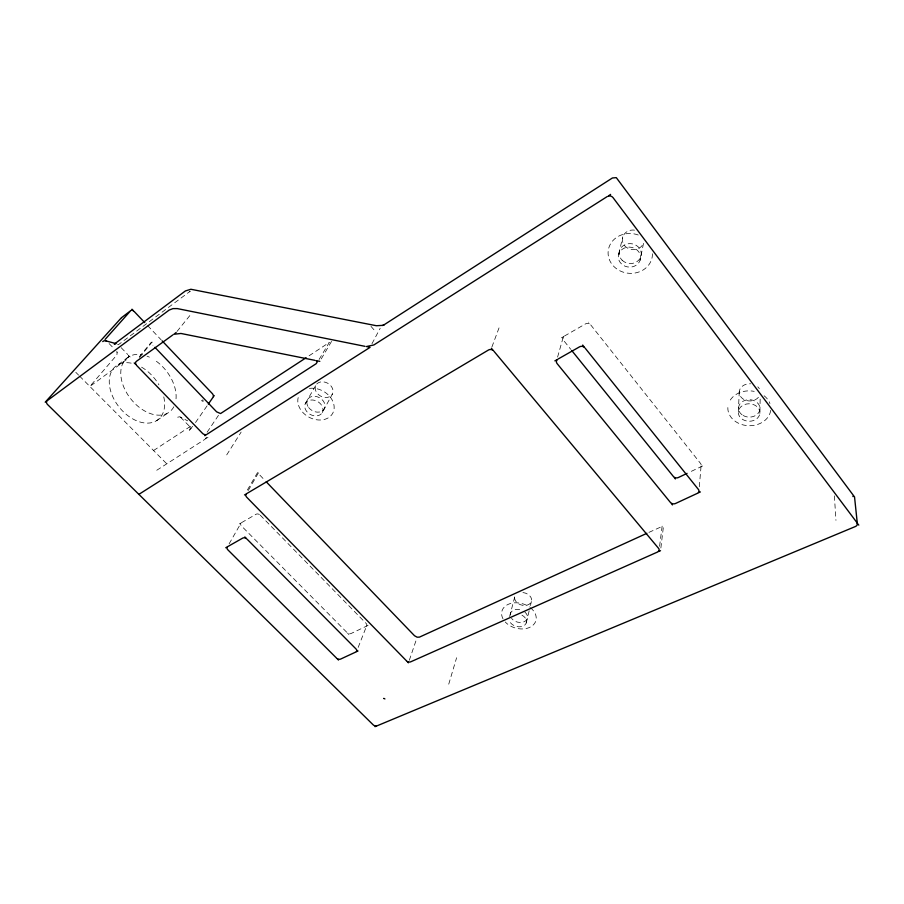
<?xml version="1.0" encoding="UTF-8"?>
<svg xmlns="http://www.w3.org/2000/svg" width="904" height="904" viewBox="0 0 904 904"><rect width="100%" height="100%" fill="white"/><g stroke="black" fill="none" stroke-linecap="round" stroke-linejoin="round"><path stroke-width="0.68" stroke-dasharray="4.52 3.39" d="M759.88 413.365A10.803 8.735 1.6 0 0 744.534 404.563A10.803 8.735 1.6 0 0 742.952 419.637A10.803 8.735 1.6 0 0 759.88 413.365L760.196 397.172M738.353 411.761L739.269 391.658M699.312 486.759L701.165 464.927M660.869 547.96L663.66 524.625M659.581 546.332L662.225 525.506L661.4 526.749L648.111 532.761M640.1 260.262A11.164 9.989 7.1 0 0 626.901 247.3A11.164 9.989 7.1 0 0 621.297 263.742A11.164 9.989 7.1 0 0 640.1 260.262L643.603 242.905A10.882 9.82 6.1 0 1 630.359 249.255A10.882 9.82 6.1 0 1 622.63 237.345A10.882 9.82 6.1 0 1 635.388 230.249M618.731 254.047L622.766 236.859M526.252 622.935L529.19 610.742M530.445 605.51L531.394 601.578M509.63 616.584L514.828 596.437M557.587 357.091L562.966 338.085M448.734 684.17L456.61 657.739M409.309 660.27L416.721 638.518M206.496 437.22L205.038 439.242L156.234 470.6M491.923 346.955L499.709 326.073M358.176 647.4L366.73 625.658M371.962 343.769L380.2 328.231M322.253 412.574A9.582 7.424 28.6 0 0 312.773 400.009A9.582 7.424 28.6 0 0 306.535 411.252A9.582 7.424 28.6 0 0 322.253 412.574L332.333 394.189A9.379 7.356 28.8 0 0 323.123 381.816A9.379 7.356 28.8 0 0 316.942 392.957A9.379 7.356 28.8 0 0 332.333 394.189M229.13 543.846L240.713 523.563M305.416 403.376L315.903 385.183M247.323 490.07L257.956 471.888M248.295 490.443L258.634 472.521L258.951 474.171L264.262 479.753M321.248 358.911L331.926 340.763M319.089 359.453L329.316 342.424L307.292 356.967M226.712 454.893L241.142 432.067M207.118 432.225L218.858 414.778M189.772 429.829L194.688 423.716M195.49 422.563L207.513 405.241M177.026 331.44L191.659 313.338M139.352 356.707L151.341 342.187M139.453 357.555L152.143 341.983L151.793 343.373L152.957 345.283M117.622 344.187L118.322 344.752L189.942 291.416M202.236 400.212L201.671 400.675A1.469 1.096 32.8 0 0 203.321 401.206M118.266 364.594L129.656 356.244M156.584 420.688L168.212 412.812M368.064 625.41L351.012 633.546A2.972 2.034 22.1 0 1 347.543 633.071L241.504 525.992A3.119 2.203 27.7 0 1 241.006 523.054L239.402 523.868M153.567 450.52L192.484 425.016M702.566 465.989L688.306 472.781M205.739 438.666L208.022 437.321M241.47 522.681L256.058 514.252A3.141 2.249 27.4 0 1 259.651 514.67L258.16 513.031M564.424 336.062L585.487 323.903A3.774 3.254 12.3 0 1 590.063 324.253L588.527 322.14M177.681 417.207L179.704 416.767L187.67 420.846M561.452 337.78L563.734 336.604A3.729 3.187 14.2 0 0 563.655 340.514L570.729 349.283M189.444 291.845L190.326 291.506M180.382 417.06L191.49 428.338M130.165 356.967L128.311 355.238L128.617 356.888L127.238 359.114L89.858 386.449L116.469 355.408L117.136 353.972L116.695 351.532L118.401 353.148M75.8 372.312L78.614 375.137M79.552 376.075L166.833 463.865M260.262 515.19L366.131 623.444A2.994 2.079 21.7 0 1 366.402 626.11M109.09 343.565L114.412 349.046M121.159 347.678L127.803 354.537M147.623 325.609L161.127 339.791M347.543 633.071L348.899 634.551M370.979 326.355L376.166 332.299M202.756 399.828L203.23 400.416M590.73 324.92L700.577 463.481A3.65 2.893 5.9 0 1 700.227 466.984M834.381 495.9L835.951 520.32M309.417 388.404A19.086 14.826 28.7 0 1 333.96 405.071A19.086 14.826 28.7 0 1 314.795 419.422A19.086 14.826 28.7 0 1 298.501 396.585M524.874 612.076A8.814 6.328 15.8 0 1 524.32 621.681A8.814 6.328 15.8 0 1 511.506 618.347M510.229 614.991A8.814 6.328 15.8 0 1 520.919 609.951M770.694 410.382A21.493 17.425 1.5 0 1 745.789 425.445A21.493 17.425 1.5 0 1 728.353 404.28M730.285 400.031A21.493 17.425 1.5 0 1 754.196 391.364M764.095 395.76A21.493 17.425 1.5 0 1 769.948 403.568M189.863 426.812A3.074 3.006 -29.5 0 1 189.264 430.451M173.817 406.777A34.341 22.611 51.8 0 1 127.136 393.658A34.341 22.611 51.8 0 1 142.29 354.843M147.013 356.176A34.341 22.611 51.8 0 1 149.386 357.159M156.392 361.295A34.341 22.611 51.8 0 1 175.545 402.009M163.771 396.912A34.081 22.769 51.6 0 1 142.742 422.676A34.081 22.769 51.6 0 1 109.655 386.562A34.081 22.769 51.6 0 1 133.284 363.634M141.589 367.171A34.081 22.769 51.6 0 1 158.946 384.878M530.332 607.68A17.639 12.656 15.8 0 1 530.817 626.8A17.639 12.656 15.8 0 1 505.268 622.009M502.986 618.822A17.639 12.656 15.8 0 1 508.308 604.29A17.639 12.656 15.8 0 1 529.462 607.025M652.462 253.787A22.216 19.899 6.9 0 1 627.139 273.087A22.216 19.899 6.9 0 1 609.014 247.21A22.216 19.899 6.9 0 1 639.738 235.628M758.422 397.342A10.543 8.611 0.9 0 1 740.252 395.997A10.543 8.611 0.9 0 1 750.591 383.782M757.812 386.833A10.543 8.611 0.9 0 1 759.303 388.743M522.919 592.549A8.678 6.294 15.6 0 1 531.552 601.013A8.678 6.294 15.6 0 1 520.41 604.708A8.678 6.294 15.6 0 1 515.63 594.968M521.97 615.161A8.859 6.339 15.8 0 1 523.28 626.02A8.859 6.339 15.8 0 1 509.472 621.014M383.917 698.091L383.341 698.521A1.435 0.949 20.1 0 0 385.296 698.995L383.917 698.091M622.11 260.194A11.108 9.955 6.9 0 0 640.823 256.725A11.108 9.955 6.9 0 0 627.681 243.82A11.108 9.955 6.9 0 0 622.11 260.194M308.648 407.534A9.548 7.413 28.7 0 0 324.299 408.823A9.548 7.413 28.7 0 0 314.874 396.302A9.548 7.413 28.7 0 0 308.648 407.534M743.122 415.501A10.746 8.712 1.5 0 0 759.959 409.241A10.746 8.712 1.5 0 0 744.681 400.483A10.746 8.712 1.5 0 0 743.122 415.501"/><path stroke-width="1.36" d="M208.315 404.077L213.129 397.15M214.225 395.579L213.344 396.675A2.938 1.853 54.4 0 0 212.225 393.477L162.087 340.808M105.079 339.441L130.718 310.66L121.441 317.733M45.2 402.201L121.034 318.163M176.156 332.502L173.918 334.277L180.947 333.463L314.886 360.334M47.144 400.754L169.217 310.038L172.935 308.614L177.32 308.592L365.024 346.345M204.779 435.705L206.338 434.575A3.435 2.52 31.6 0 1 202.451 433.31L136.662 365.465M172.924 334.853L136.38 361.363A3.571 2.622 35.8 0 0 136.097 364.753L134.21 362.933M610.607 194.405L608.143 196.134A4.226 3.898 8.6 0 1 613.048 197.648L856.879 522.546M306.117 357.735L220.565 413.557L216.632 411.84L154.889 347.305M206.982 434.282L316.231 363.657L317.327 361.724L316.038 360.673L319.824 361.329M138.888 494.364L370.064 347.362L366.448 346.526L373.849 344.955L607.16 196.597M246.69 493.618L488.51 349.995A3.797 3.187 20.2 0 1 493.053 350.379L491.426 348.255M227.842 546.547L242.679 538.117A3.22 2.26 27.2 0 1 246.363 538.569L244.826 536.908M557.926 359.125L579.566 346.831A3.898 3.311 12.8 0 1 584.278 347.226L582.696 345.057M244.487 494.929L246.204 494.036A3.322 2.396 28.3 0 0 246.713 497.211L406.472 660.824M383.714 325.022L612.426 177.964L616.302 177.647L854.54 496.94L857.376 524.015M554.864 360.854L557.203 359.668A3.842 3.243 14.6 0 0 557.146 363.645L670.395 502.421M225.751 547.734L227.379 546.931A3.198 2.226 27.5 0 0 227.91 549.892L336.525 658.089M687.063 473.38L678.35 477.527A3.605 2.836 7.3 0 1 674 477.075L675.367 478.95M375.036 726.669L376.539 725.957A2.938 1.91 20.2 0 1 373.16 724.827L47.618 404.585A3.435 2.373 36.1 0 1 46.725 401.206M355.837 652.01L340.65 659.061A3.04 2.045 22.1 0 1 337.113 658.564L338.503 660.067M697.255 493.392L675.514 503.494A3.706 2.87 7.9 0 1 671.028 503.019L672.44 504.929M646.823 533.349L419.433 637.128L417.128 637.184L414.541 635.761L266.217 481.787M657.581 552.016L410.71 661.818A3.096 2.113 19.7 0 1 407.06 661.31L408.427 662.824M377.149 725.788L855.353 526.535A3.944 2.938 -0.1 0 0 857.252 523.258L858.8 525.1M700.408 491.934L698.001 492.929A3.763 2.927 6.5 0 0 698.363 489.38L584.967 347.904M358.029 650.993L356.334 651.682A3.074 2.079 21.7 0 0 356.04 648.993L246.995 539.089M660.541 550.706L658.281 551.598A3.582 2.701 9.3 0 0 658.541 548.31L493.753 351.034M382.313 325.496L384.132 324.875M382.697 325.372L376.358 325.722L190.891 289.269L185.376 290.952L114.288 344.108L115.949 343.689M105.881 340.876L115.599 343.497M134.131 311.428L144.73 322.57M132.007 309.202L133.532 310.908A3.085 1.944 49.6 0 0 131.125 310.354M571.611 350.379L673.378 476.487M852.867 496.273A1.91 1.446 -0.8 0 1 853.06 496.624M102.74 341.576A3.232 3.13 9.8 0 1 106.661 341.215"/></g></svg>
